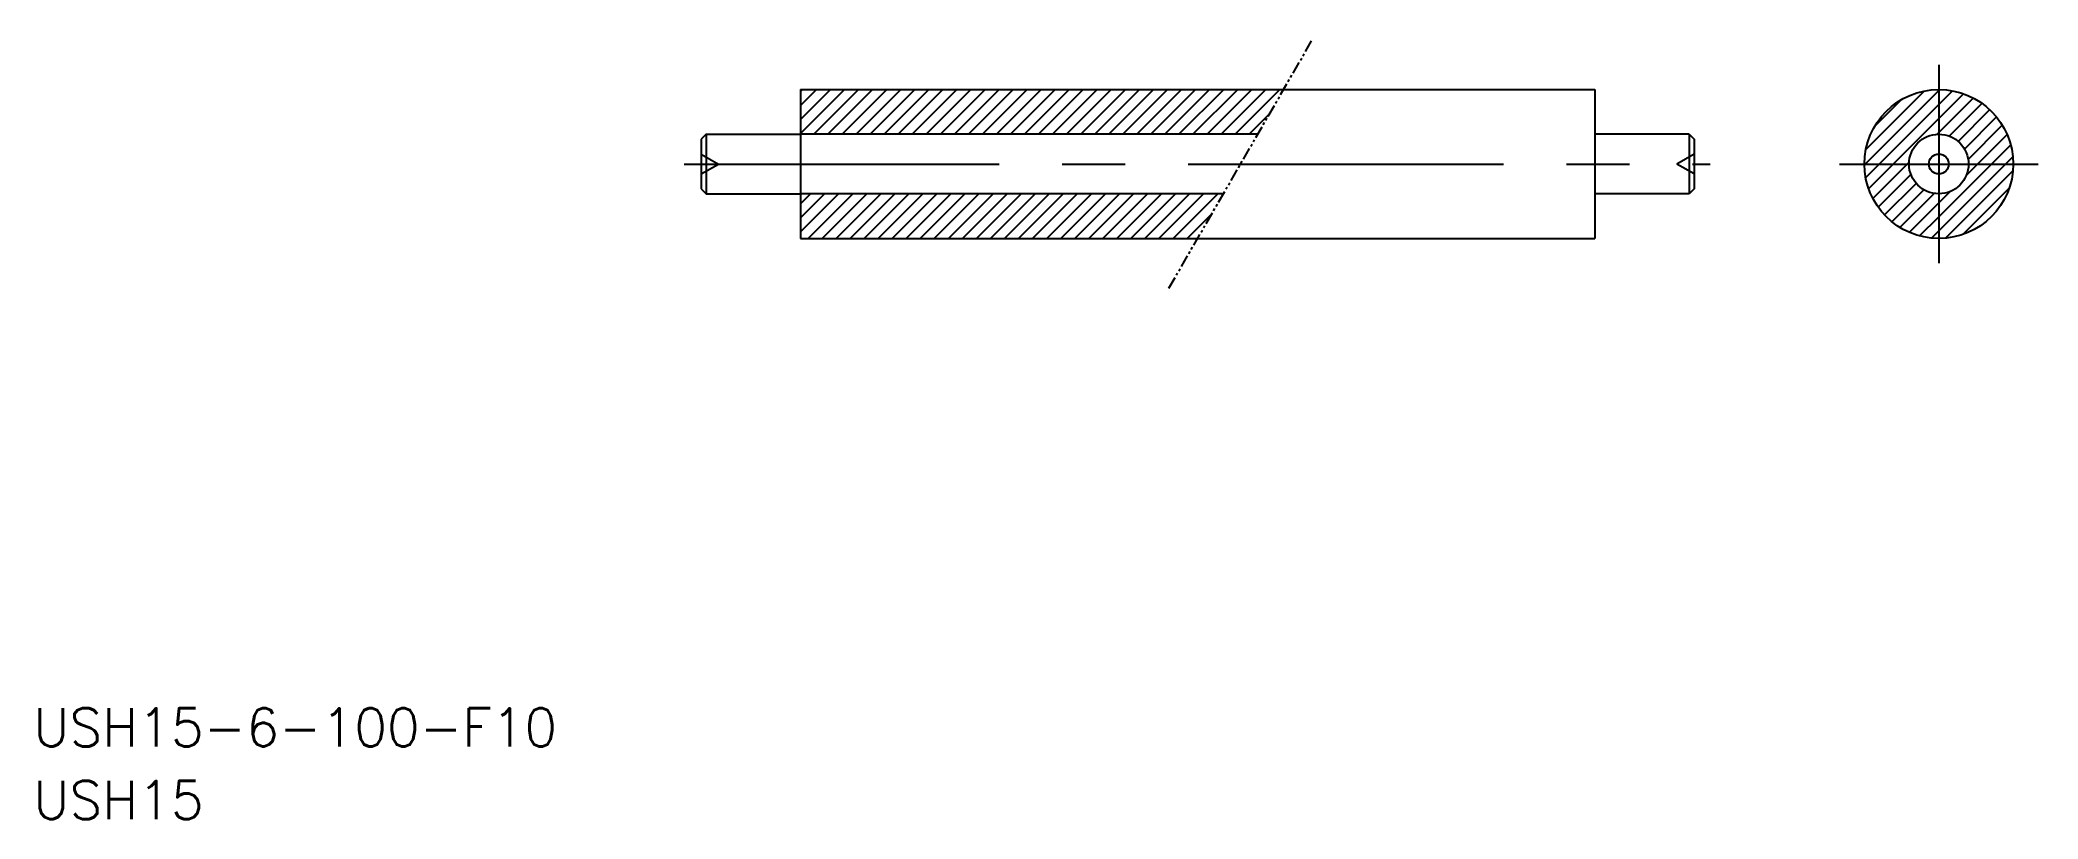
# Model space of a CAD drawing. Extents: x 212 to 413, y 153 to 231.
import ezdxf

# ---------------------------------------------------------------- set-up
doc = ezdxf.new("R2010")
doc.units = 0
for name, pattern in [('CENTER', [50.8, 31.75, -6.35, 6.35, -6.35]), ('DASHED', [19.05, 12.7, -6.35]), ('PHANTOM', [2.5, 1.25, -0.25, 0.25, -0.25, 0.25, -0.25])]:
    doc.linetypes.add(name, pattern=pattern)
doc.layers.get('0').update_dxf_attribs({"linetype": 'CONTINUOUS'})
doc.layers.add('CENTER', color=1, linetype='CENTER')
doc.styles.get("Standard").update_dxf_attribs({"font": 'txt.shx'})

# ---------------------------------------------------------------- blocks, each defined once
blk = doc.blocks.new('*X2')
at = {"color": 0, "linetype": 'CONTINUOUS'}
for p, q in [((288.49, 222.02), (292.92, 226.46)), ((288.49, 223.43), (291.51, 226.46)), ((288.49, 224.85), (290.09, 226.46)), ((288.49, 226.26), (288.68, 226.46)), ((289.84, 221.96), (294.34, 226.46)), ((291.25, 221.96), (295.75, 226.46)), ((292.67, 221.96), (297.17, 226.46)), ((294.08, 221.96), (298.58, 226.46)), ((295.49, 221.96), (299.99, 226.46)), ((296.91, 221.96), (301.41, 226.46)), ((298.32, 221.96), (302.82, 226.46)), ((299.74, 221.96), (304.24, 226.46)), ((301.15, 221.96), (305.65, 226.46)), ((302.57, 221.96), (307.07, 226.46)), ((303.98, 221.96), (308.48, 226.46)), ((305.39, 221.96), (309.89, 226.46)), ((306.81, 221.96), (311.31, 226.46)), ((308.22, 221.96), (312.72, 226.46)), ((309.64, 221.96), (314.14, 226.46)), ((311.05, 221.96), (315.55, 226.46)), ((312.46, 221.96), (316.96, 226.46)), ((313.88, 221.96), (318.38, 226.46)), ((315.29, 221.96), (319.79, 226.46)), ((316.71, 221.96), (321.21, 226.46)), ((318.12, 221.96), (322.62, 226.46)), ((319.54, 221.96), (324.04, 226.46)), ((320.95, 221.96), (325.45, 226.46)), ((322.36, 221.96), (326.86, 226.46)), ((323.78, 221.96), (328.28, 226.46)), ((325.19, 221.96), (329.69, 226.46)), ((326.61, 221.96), (331.11, 226.46)), ((328.02, 221.96), (332.52, 226.46)), ((329.44, 221.96), (333.94, 226.46)), ((330.85, 221.96), (335.35, 226.46)), ((332.26, 221.96), (336.76, 226.46)), ((395.73, 218.96), (403.15, 226.37)), ((395.79, 220.43), (401.67, 226.31)), ((396.65, 222.7), (399.4, 225.45)), ((403.15, 226.37), (403.23, 226.45)), ((403.15, 224.95), (404.52, 226.33)), ((403.15, 223.54), (405.64, 226.03)), ((403.15, 222.13), (406.62, 225.6)), ((333.68, 221.96), (335.74, 224.01)), ((397.15, 218.96), (403.15, 224.95)), ((398.56, 218.96), (403.15, 223.54)), ((404.2, 221.76), (407.5, 225.06)), ((405.09, 221.24), (408.27, 224.43)), ((405.73, 220.47), (408.96, 223.7)), ((402.97, 221.95), (403.15, 222.13)), ((406.11, 219.43), (409.54, 222.87)), ((407.05, 218.96), (410.03, 221.94)), ((408.46, 218.96), (410.39, 220.89)), ((409.87, 218.96), (410.61, 219.69)), ((395.65, 218.87), (395.73, 218.96)), ((395.77, 217.58), (397.15, 218.96)), ((396.07, 216.47), (398.56, 218.96)), ((396.5, 215.48), (399.97, 218.96)), ((397.04, 214.6), (400.34, 217.9)), ((399.97, 218.96), (400.15, 219.13)), ((403.15, 212.23), (409.87, 218.96)), ((403.15, 213.64), (408.46, 218.96)), ((403.82, 211.49), (410.62, 218.28)), ((405.93, 217.84), (407.05, 218.96)), ((288.49, 212.12), (292.32, 215.96)), ((288.49, 213.53), (290.91, 215.96)), ((288.49, 214.95), (289.49, 215.96)), ((289.24, 211.46), (293.74, 215.96)), ((290.65, 211.46), (295.15, 215.96)), ((292.07, 211.46), (296.57, 215.96)), ((293.48, 211.46), (297.98, 215.96)), ((294.89, 211.46), (299.39, 215.96)), ((296.31, 211.46), (300.81, 215.96)), ((297.72, 211.46), (302.22, 215.96)), ((299.14, 211.46), (303.64, 215.96)), ((300.55, 211.46), (305.05, 215.96)), ((301.96, 211.46), (306.46, 215.96)), ((303.38, 211.46), (307.88, 215.96)), ((304.79, 211.46), (309.29, 215.96)), ((306.21, 211.46), (310.71, 215.96)), ((307.62, 211.46), (312.12, 215.96)), ((309.04, 211.46), (313.54, 215.96)), ((310.45, 211.46), (314.95, 215.96)), ((311.86, 211.46), (316.36, 215.96)), ((313.28, 211.46), (317.78, 215.96)), ((314.69, 211.46), (319.19, 215.96)), ((316.11, 211.46), (320.61, 215.96)), ((317.52, 211.46), (322.02, 215.96)), ((318.94, 211.46), (323.44, 215.96)), ((320.35, 211.46), (324.85, 215.96)), ((321.76, 211.46), (326.26, 215.96)), ((323.18, 211.46), (327.68, 215.96)), ((324.59, 211.46), (329.09, 215.96)), ((326.01, 211.46), (330.51, 215.96)), ((397.67, 213.83), (400.86, 217.01)), ((398.41, 213.14), (401.63, 216.37)), ((399.23, 212.56), (402.67, 215.99)), ((403.15, 215.06), (404.26, 216.17)), ((405.62, 211.88), (410.22, 216.48)), ((327.42, 211.46), (329.94, 213.97)), ((400.16, 212.07), (403.15, 215.06)), ((401.21, 211.71), (403.15, 213.64)), ((402.41, 211.49), (403.15, 212.23))]:
    blk.add_line(p, q, dxfattribs=at)

msp = doc.modelspace()

# ---------------------------------------------------------------- linework, layer by layer
at = {"color": 3, "linetype": 'PHANTOM'}
msp.add_line((325.6, 206.46), (340.03, 231.46), dxfattribs=at)
at = {"color": 7, "linetype": 'CONTINUOUS'}
for p, q in [((288.49, 226.46), (288.49, 211.46)), ((288.49, 226.46), (368.49, 226.46)), ((368.49, 226.46), (368.49, 211.46)), ((278.99, 221.96), (278.49, 221.46)), ((278.49, 221.46), (278.49, 216.46)), ((278.99, 221.96), (288.49, 221.96)), ((278.99, 221.96), (278.99, 215.96)), ((334.55, 221.96), (288.49, 221.96)), ((377.99, 221.96), (368.49, 221.96)), ((377.99, 221.96), (378.49, 221.46)), ((377.99, 221.96), (377.99, 215.96)), ((378.49, 221.46), (378.49, 216.46)), ((278.49, 216.46), (278.99, 215.96)), ((278.99, 215.96), (288.49, 215.96)), ((331.08, 215.96), (288.49, 215.96)), ((377.99, 215.96), (368.49, 215.96)), ((378.49, 216.46), (377.99, 215.96)), ((288.49, 211.46), (368.49, 211.46))]:
    msp.add_line(p, q, dxfattribs=at)
at = {"color": 3, "linetype": 'DASHED'}
for p, q in [((278.49, 219.96), (280.22, 218.96)), ((378.49, 219.96), (376.75, 218.96)), ((278.49, 217.96), (280.22, 218.96)), ((378.49, 217.96), (376.75, 218.96))]:
    msp.add_line(p, q, dxfattribs=at)
at = {"color": 7, "linetype": 'CONTINUOUS'}
for radius in [7.5, 3, 1]:
    msp.add_circle((403.15, 218.96), radius, dxfattribs=at)
at = {"layer": 'CENTER', "color": 1, "linetype": 'CENTER'}
for p, q in [((403.15, 228.96), (403.15, 208.96)), ((276.75, 218.96), (380.13, 218.96)), ((393.15, 218.96), (413.15, 218.96))]:
    msp.add_line(p, q, dxfattribs=at)

# ---------------------------------------------------------------- block references
at = {"color": 3, "linetype": 'CONTINUOUS'}
msp.add_blockref('*X2', (0, 0), dxfattribs=at)

# ---------------------------------------------------------------- texts
at = {"color": 7, "linetype": 'CONTINUOUS'}
for s, height, p in [('USH15-6-100-F10', 3.8472, (211.21, 160.29)), ('USH15', 3.847, (211.21, 152.98))]:
    msp.add_text(s, height=height, dxfattribs=at).set_placement(p)

doc.saveas('drawing.dxf')
